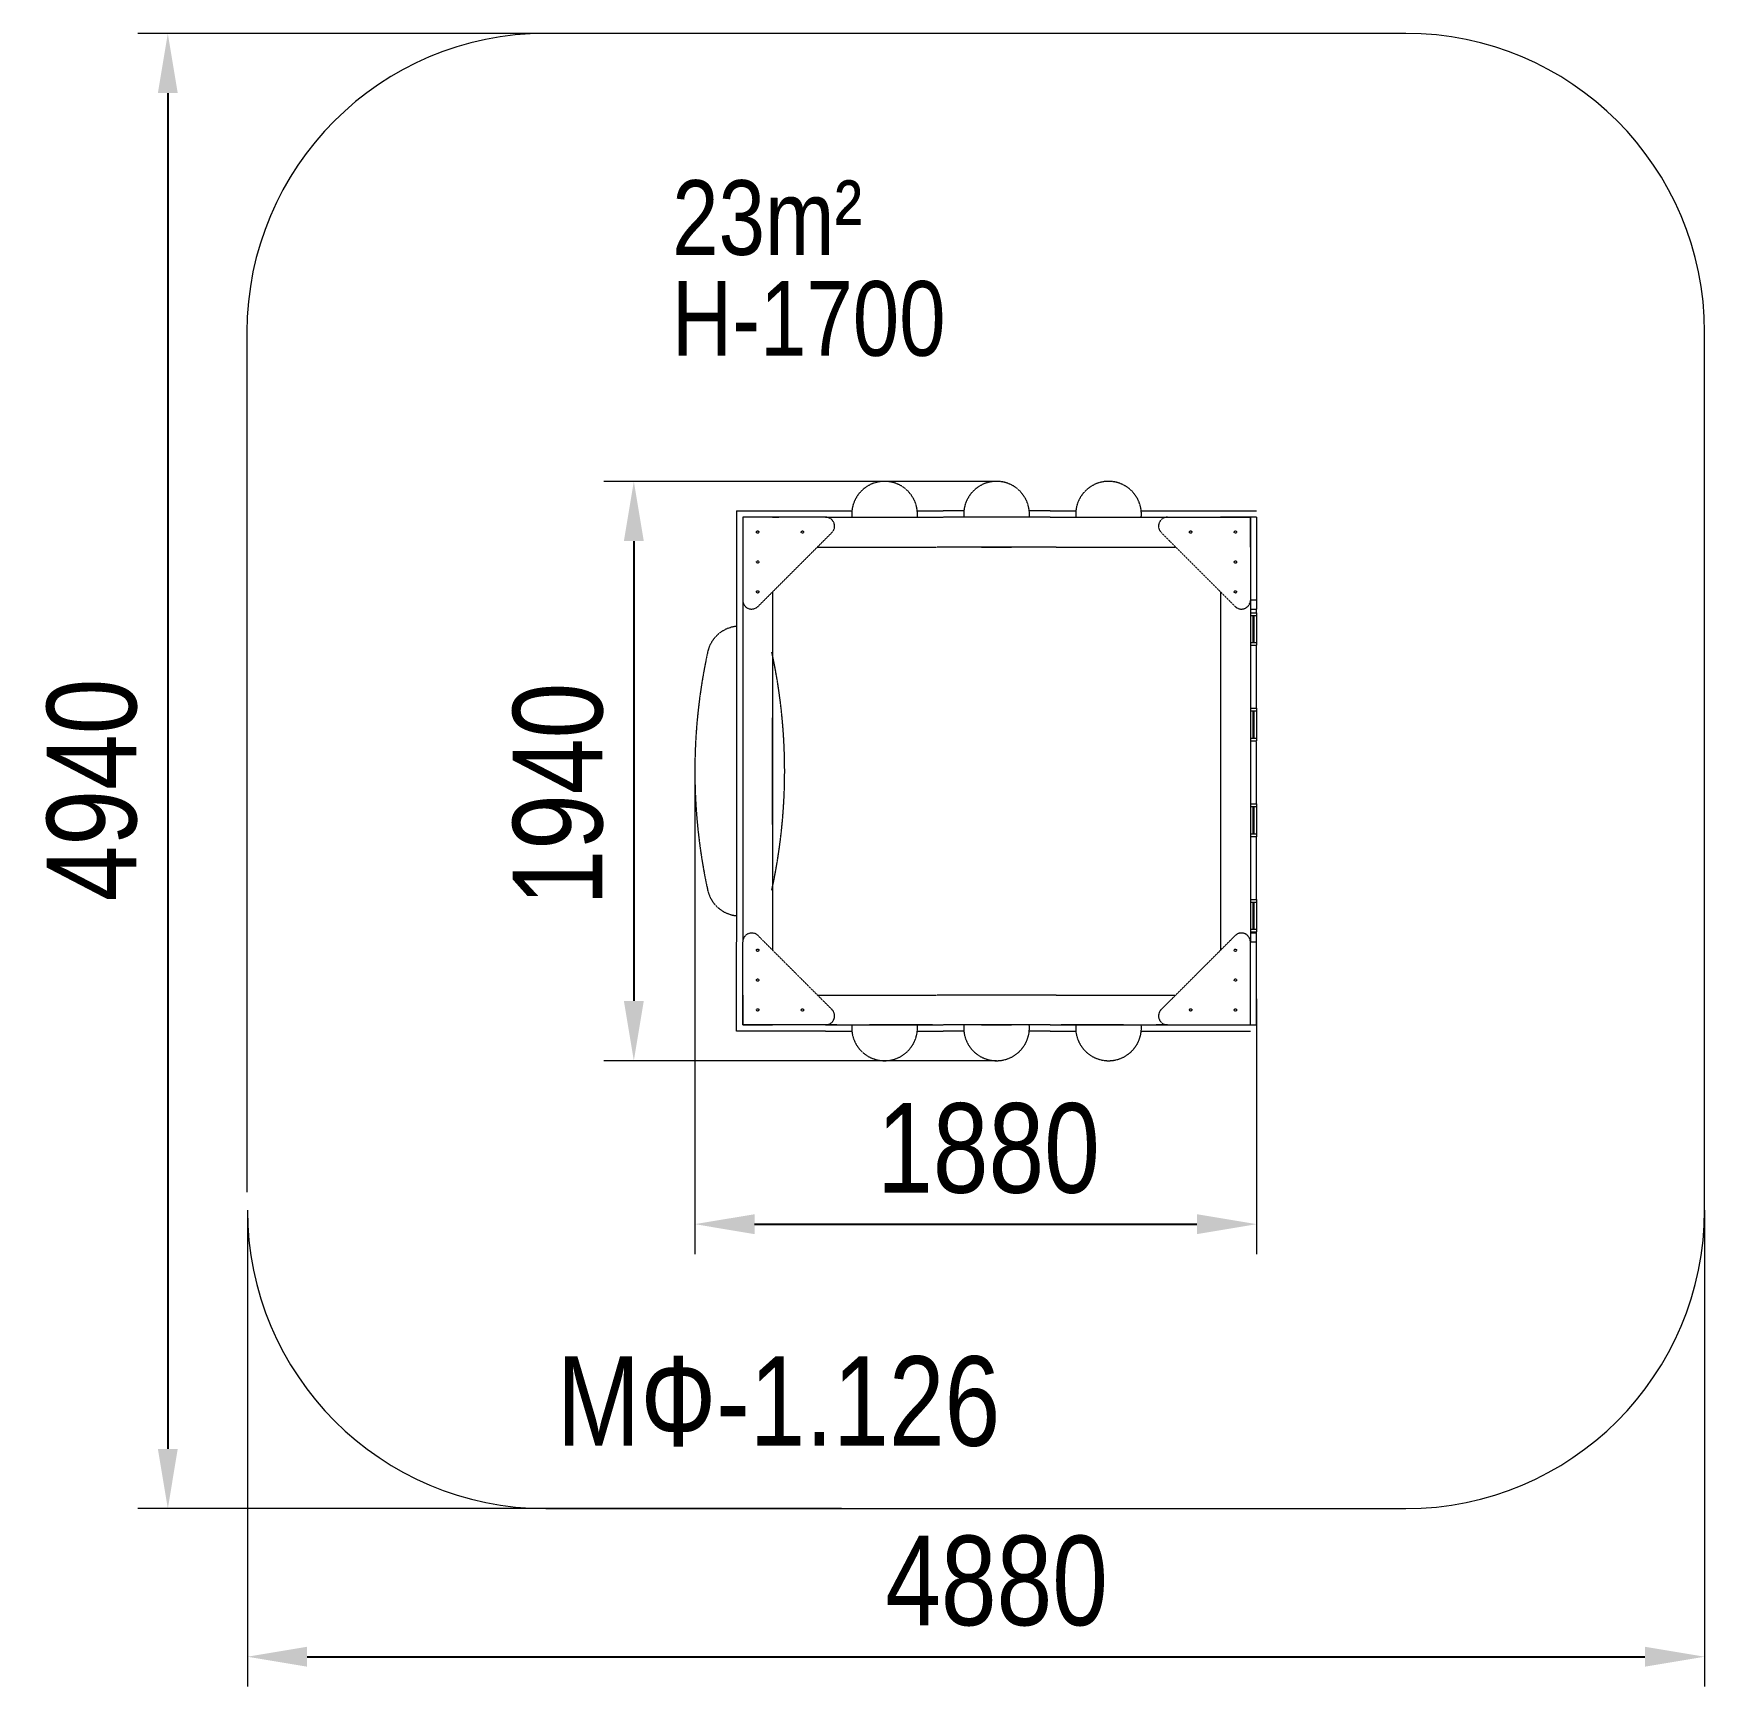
# Model space of a CAD drawing. Header units: millimetres. Extents: x -2911 to 2686, y -2869 to 2667.
import ezdxf

# ---------------------------------------------------------------- set-up
doc = ezdxf.new("R2010")
doc.units = ezdxf.units.MM
doc.linetypes.add('HIDDEN', pattern=[1.905, 1.27, -0.635])
for name, color, linetype in [('DIKOM_АРТИКУЛ', 7, 'Continuous'), ('DIKOM_ЗОНА', 90, 'Continuous'), ('DIKOM_ОБЪЕКТ', 7, 'Continuous'), ('DIKOM_РАЗМЕР_ЗОНА', 7, 'Continuous'), ('DIKOM_РАЗМЕР_ОБЪЕКТА', 7, 'Continuous')]:
    doc.layers.add(name, color=color, linetype=linetype)
doc.styles.add('style1', font='arialbd.ttf', dxfattribs={"width": 0.8})
doc.dimstyles.new('1-50', dxfattribs={"dimtxt": 300, "dimasz": 200, "dimexe": 100, "dimexo": 0, "dimgap": 100, "dimtad": 1, "dimtxsty": 'style1', "dimcen": 200, "dimclrd": 7, "dimclre": 7, "dimclrt": 7, "dimadec": 1, "dimazin": 2, "dimtfac": 1, "dimtmove": 0, "dimatfit": 2, "dimfxl": 0, "dimlwd": 25, "dimlwe": 18, "dimarcsym": 0})

# ---------------------------------------------------------------- blocks, each defined once
blk = doc.blocks.new('*D0')
at = {"layer": 'Defpoints', "color": 0, "transparency": 16777216}
for p in [(314.8, 1166.6), (-899.9, -773.4), (314.8, -773.4)]:
    blk.add_point(p, dxfattribs=at)
at = {"layer": 'DIKOM_РАЗМЕР_ОБЪЕКТА', "color": 7, "lineweight": 18, "transparency": 16777216}
for p, q in [((314.8, 1166.6), (-999.9, 1166.6)), ((314.8, -773.4), (-999.9, -773.4))]:
    blk.add_line(p, q, dxfattribs=at)
at = {"layer": 'DIKOM_РАЗМЕР_ОБЪЕКТА', "color": 7, "lineweight": 25, "transparency": 16777216}
blk.add_line((-899.9, 966.6), (-899.9, -573.4), dxfattribs=at)
at = {"layer": 'DIKOM_РАЗМЕР_ОБЪЕКТА', "color": 7, "transparency": 16777216}
for points in [[(-933.2, 966.6), (-866.5, 966.6), (-899.9, 1166.6)], [(-933.2, -573.4), (-866.5, -573.4), (-899.9, -773.4)]]:
    blk.add_solid(points, dxfattribs=at)
at = {"layer": 'DIKOM_РАЗМЕР_ОБЪЕКТА', "color": 7, "transparency": 16777216, "insert": (-1153, 119.3), "char_height": 300, "attachment_point": 5, "rotation": 90, "style": 'style1'}
blk.add_mtext('{\\fArial|b0|i0|c204|p34;1940}', dxfattribs=at)
blk = doc.blocks.new('*D1')
at = {"layer": 'Defpoints', "color": 0, "transparency": 16777216}
for p in [(-510.5, 2666.6), (-2460.5, -2273.4), (-204, -2273.4)]:
    blk.add_point(p, dxfattribs=at)
at = {"layer": 'DIKOM_РАЗМЕР_ЗОНА', "color": 7, "lineweight": 18, "transparency": 16777216}
for p, q in [((-510.5, 2666.6), (-2560.5, 2666.6)), ((-204, -2273.4), (-2560.5, -2273.4))]:
    blk.add_line(p, q, dxfattribs=at)
at = {"layer": 'DIKOM_РАЗМЕР_ЗОНА', "color": 7, "lineweight": 25, "transparency": 16777216}
blk.add_line((-2460.5, 2466.6), (-2460.5, -2073.4), dxfattribs=at)
at = {"layer": 'DIKOM_РАЗМЕР_ЗОНА', "color": 7, "transparency": 16777216}
for points in [[(-2493.8, 2466.6), (-2427.2, 2466.6), (-2460.5, 2666.6)], [(-2493.8, -2073.4), (-2427.2, -2073.4), (-2460.5, -2273.4)]]:
    blk.add_solid(points, dxfattribs=at)
at = {"layer": 'DIKOM_РАЗМЕР_ЗОНА', "color": 7, "transparency": 16777216, "insert": (-2713.7, 133.3), "char_height": 300, "attachment_point": 5, "rotation": 90, "style": 'style1'}
blk.add_mtext('{\\fArial|b0|i0|c204|p34;4940}', dxfattribs=at)
blk = doc.blocks.new('*D2')
at = {"layer": 'Defpoints', "color": 0, "transparency": 16777216}
for p in [(-695.6, 196.6), (1185.8, -565.7), (1185.8, -1320.7)]:
    blk.add_point(p, dxfattribs=at)
at = {"layer": 'DIKOM_РАЗМЕР_ОБЪЕКТА', "color": 7, "lineweight": 18, "transparency": 16777216}
for p, q in [((-695.6, 196.6), (-695.6, -1420.7)), ((1185.8, -565.7), (1185.8, -1420.7))]:
    blk.add_line(p, q, dxfattribs=at)
at = {"layer": 'DIKOM_РАЗМЕР_ОБЪЕКТА', "color": 7, "lineweight": 25, "transparency": 16777216}
blk.add_line((-495.6, -1320.7), (985.8, -1320.7), dxfattribs=at)
at = {"layer": 'DIKOM_РАЗМЕР_ОБЪЕКТА', "color": 7, "transparency": 16777216}
for points in [[(-495.6, -1287.4), (-495.6, -1354.1), (-695.6, -1320.7)], [(985.8, -1287.4), (985.8, -1354.1), (1185.8, -1320.7)]]:
    blk.add_solid(points, dxfattribs=at)
at = {"layer": 'DIKOM_РАЗМЕР_ОБЪЕКТА', "color": 7, "transparency": 16777216, "insert": (287.8, -1067.6), "char_height": 300, "attachment_point": 5, "style": 'style1'}
blk.add_mtext('{\\fArial|b0|i0|c204|p34;1880}', dxfattribs=at)
blk = doc.blocks.new('*D3')
at = {"layer": 'Defpoints', "color": 0, "transparency": 16777216}
for p in [(-2194.1, -1273.4), (2685.8, -1273.4), (2685.8, -2769.2)]:
    blk.add_point(p, dxfattribs=at)
at = {"layer": 'DIKOM_РАЗМЕР_ЗОНА', "color": 7, "lineweight": 18, "transparency": 16777216}
for p, q in [((-2194.1, -1273.4), (-2194.1, -2869.2)), ((2685.8, -1273.4), (2685.8, -2869.2))]:
    blk.add_line(p, q, dxfattribs=at)
at = {"layer": 'DIKOM_РАЗМЕР_ЗОНА', "color": 7, "lineweight": 25, "transparency": 16777216}
blk.add_line((-1994.1, -2769.2), (2485.8, -2769.2), dxfattribs=at)
at = {"layer": 'DIKOM_РАЗМЕР_ЗОНА', "color": 7, "transparency": 16777216}
for points in [[(-1994.1, -2735.8), (-1994.1, -2802.5), (-2194.1, -2769.2)], [(2485.8, -2735.8), (2485.8, -2802.5), (2685.8, -2769.2)]]:
    blk.add_solid(points, dxfattribs=at)
at = {"layer": 'DIKOM_РАЗМЕР_ЗОНА', "color": 7, "transparency": 16777216, "insert": (314.8, -2516), "char_height": 300, "attachment_point": 5, "style": 'style1'}
blk.add_mtext('{\\fArial|b0|i0|c204|p34;4880}', dxfattribs=at)

msp = doc.modelspace()

# ---------------------------------------------------------------- linework, layer by layer
at = {"layer": 'DIKOM_ЗОНА', "color": 3, "lineweight": 15}
msp.add_lwpolyline([(-2194.08, -1273.366, 0.41421356), (-1194.08, -2273.366), (1685.837, -2273.366, 0.41421356), (2685.837, -1273.366), (2685.837, 1666.634, 0.41421356), (1685.837, 2666.634), (-1195.58, 2666.634, 0.41421356), (-2195.58, 1666.634), (-2195.58, -1213.366)], format="xyb", dxfattribs=at)
at = {"layer": 'DIKOM_ОБЪЕКТ', "color": 7, "linetype": 'HIDDEN', "lineweight": 15}
for p, q in [((-556.163, 1067.634), (-556.163, 769.06)), ((-556.163, 1067.634), (-169.612, 1067.634)), ((49.286, 1067.634), (135.548, 1067.634)), ((205.388, 1067.634), (135.548, 1067.634)), ((494.126, 1067.634), (424.286, 1067.634)), ((494.126, 1067.634), (580.388, 1067.634)), ((799.286, 1067.634), (887.263, 1067.634)), ((887.263, 1067.634), (1185.837, 1067.634)), ((-535.163, 1046.634), (-535.163, 769.06)), ((-257.589, 1046.634), (-535.163, 1046.634)), ((-435.163, 1046.634), (-535.163, 1046.634)), ((-535.163, 1046.634), (-535.163, 946.634)), ((-435.163, 1046.634), (-535.163, 1046.634)), ((-535.163, 1046.634), (-535.163, 946.634)), ((-435.163, 1046.634), (-414.163, 1046.634)), ((-257.589, 1046.634), (135.548, 1046.634)), ((494.126, 1046.634), (135.548, 1046.634)), ((364.837, 1046.634), (264.837, 1046.634)), ((494.126, 1046.634), (887.263, 1046.634)), ((887.263, 1046.634), (1164.837, 1046.634)), ((1164.837, 1046.634), (1064.837, 1046.634)), ((1164.837, 1046.634), (1164.837, 769.06)), ((1164.837, 946.634), (1164.837, 1046.634)), ((1185.837, 1046.634), (1164.837, 1046.634)), ((1164.837, 1046.634), (1164.837, 769.06)), ((1164.837, 946.634), (1164.837, 1046.634)), ((1185.837, 1046.634), (1185.837, 769.06)), ((-483.95, 747.847), (-236.376, 995.42)), ((1113.624, 747.847), (866.05, 995.42)), ((-285.163, 946.634), (114.837, 946.634)), ((514.837, 946.634), (114.837, 946.634)), ((264.837, 946.634), (364.837, 946.634)), ((514.837, 946.634), (914.837, 946.634)), ((-435.163, 796.634), (-435.163, -403.366)), ((1064.837, 796.634), (1064.837, -403.366)), ((-556.163, 769.06), (-556.163, -375.793)), ((-535.163, 769.06), (-535.163, -375.793)), ((-435.163, 769.06), (-435.163, 375.923)), ((1164.837, 769.06), (1164.837, -375.793)), ((1185.837, 769.06), (1164.837, 769.06)), ((1164.837, 769.06), (1164.837, -375.793)), ((1164.837, 739.06), (1185.837, 739.06)), ((1185.837, 769.06), (1185.837, 739.06)), ((1185.837, 726.634), (1185.837, 739.06)), ((1164.837, 726.634), (1185.837, 726.634)), ((1185.837, 716.634), (1164.837, 716.634)), ((1172.837, 716.634), (1172.837, 626.634)), ((1177.837, 626.634), (1177.837, 716.634)), ((1185.837, 726.634), (1185.837, 716.634)), ((1185.837, 716.634), (1185.837, 626.634)), ((1164.837, 626.634), (1185.837, 626.634)), ((1185.837, 616.634), (1164.837, 616.634)), ((1185.837, 626.634), (1185.837, 616.634)), ((1185.837, 406.634), (1185.837, 616.634)), ((1164.837, 406.634), (1185.837, 406.634)), ((1185.837, 396.634), (1164.837, 396.634)), ((1172.837, 396.634), (1172.837, 306.634)), ((1177.837, 306.634), (1177.837, 396.634)), ((1185.837, 406.634), (1185.837, 396.634)), ((1185.837, 396.634), (1185.837, 306.634)), ((-435.163, 17.344), (-435.163, 375.923)), ((1164.837, 306.634), (1185.837, 306.634)), ((1185.837, 296.634), (1164.837, 296.634)), ((1185.837, 306.634), (1185.837, 296.634)), ((1185.837, 86.634), (1185.837, 296.634)), ((-535.163, 246.634), (-535.163, 146.634)), ((-435.163, 146.634), (-435.163, 246.634)), ((1164.837, 86.634), (1185.837, 86.634)), ((1185.837, 76.634), (1164.837, 76.634)), ((1172.837, 76.634), (1172.837, -13.366)), ((1177.837, -13.366), (1177.837, 76.634)), ((1185.837, 86.634), (1185.837, 76.634)), ((1185.837, 76.634), (1185.837, -13.366)), ((-435.163, 17.344), (-435.163, -375.793)), ((1164.837, -13.366), (1185.837, -13.366)), ((1185.837, -23.366), (1164.837, -23.366)), ((1185.837, -13.366), (1185.837, -23.366)), ((1185.837, -233.366), (1185.837, -23.366)), ((1164.837, -233.366), (1185.837, -233.366)), ((1185.837, -243.366), (1164.837, -243.366)), ((1172.837, -243.366), (1172.837, -333.366)), ((1177.837, -333.366), (1177.837, -243.366)), ((1185.837, -233.366), (1185.837, -243.366)), ((1185.837, -243.366), (1185.837, -333.366)), ((1164.837, -333.366), (1185.837, -333.366)), ((1185.837, -333.366), (1185.837, -343.366)), ((-556.163, -674.366), (-556.163, -375.793)), ((-535.163, -653.366), (-535.163, -375.793)), ((-483.95, -354.58), (-236.376, -602.153)), ((-435.163, -375.793), (-435.163, -403.366)), ((1113.624, -354.58), (866.05, -602.153)), ((1185.837, -343.366), (1164.837, -343.366)), ((1185.837, -345.793), (1164.837, -345.793)), ((1164.837, -653.366), (1164.837, -375.793)), ((1164.837, -375.793), (1185.837, -375.793)), ((1164.837, -653.366), (1164.837, -375.793)), ((1185.837, -345.793), (1185.837, -343.366)), ((1185.837, -375.793), (1185.837, -345.793)), ((1185.837, -653.366), (1185.837, -375.793)), ((-535.163, -553.366), (-535.163, -653.366)), ((-535.163, -553.366), (-535.163, -653.367)), ((-285.163, -553.366), (114.837, -553.366)), ((514.837, -553.366), (114.837, -553.366)), ((364.837, -553.366), (264.837, -553.366)), ((514.837, -553.366), (914.837, -553.366)), ((1164.837, -653.366), (1164.837, -553.366)), ((1164.837, -653.366), (1164.837, -553.366)), ((-257.589, -653.366), (-535.163, -653.366)), ((-535.163, -653.366), (-435.163, -653.366)), ((-535.163, -653.367), (-435.163, -653.367)), ((-414.163, -653.367), (-435.163, -653.367)), ((-220.163, -653.366), (-257.589, -653.366)), ((-257.589, -653.366), (135.548, -653.366)), ((99.837, -653.366), (-110.163, -653.366)), ((494.126, -653.366), (135.548, -653.366)), ((264.837, -653.366), (364.837, -653.366)), ((494.126, -653.366), (887.263, -653.366)), ((739.837, -653.366), (529.837, -653.366)), ((887.263, -653.366), (849.837, -653.366)), ((887.263, -653.366), (1164.837, -653.366)), ((1064.837, -653.366), (1164.837, -653.366)), ((1164.837, -653.366), (1185.837, -653.366)), ((-257.589, -674.366), (-556.163, -674.366)), ((-257.589, -674.366), (-169.612, -674.366)), ((49.286, -674.366), (135.548, -674.366)), ((205.388, -674.366), (135.548, -674.366)), ((494.126, -674.366), (424.286, -674.366)), ((494.126, -674.366), (580.388, -674.366)), ((799.286, -674.366), (887.263, -674.366)), ((887.263, -674.366), (1164.837, -674.366))]:
    msp.add_line(p, q, dxfattribs=at)
for centre in [(-485.163, 996.634), (-485.163, 996.634), (-335.163, 996.634), (964.837, 996.634), (1114.837, 996.634), (-485.163, 896.634), (1114.837, 896.634), (-485.163, 796.634), (1114.837, 796.634), (-485.163, -403.366), (1114.837, -403.366), (-485.163, -503.366), (1114.837, -503.366), (-485.163, -603.366), (-485.163, -603.366), (-335.163, -603.366), (964.837, -603.366), (1114.837, -603.366)]:
    msp.add_circle(centre, 4, dxfattribs=at)
for centre, radius, start, end in [((-60.163, 1056.634), 110, 354.784129, 185.215871), ((314.837, 1056.634), 110, 354.784129, 185.215871), ((689.837, 1056.634), 110, 354.784129, 185.215871), ((-257.589, 1016.634), 30, 315, 90), ((887.263, 1016.634), 30, 90, 225), ((-505.163, 769.06), 30, 180, 315), ((1134.837, 769.06), 30, 225, 0), ((-545.163, 571.634), 110, 95.739177, 167.697082), ((1174.322, 196.634), 1869.901, 167.697082, 192.302918), ((-2264.648, 196.634), 1869.901, 347.697082, 12.302918), ((-545.163, -178.366), 110, 192.302918, 264.260823), ((-505.163, -375.793), 30, 45, 180), ((1134.837, -375.793), 30, 0, 135), ((-257.589, -623.366), 30, 270, 45), ((887.263, -623.366), 30, 135, 270), ((-60.163, -663.366), 110, 174.784066, 5.215934), ((314.837, -663.366), 110, 174.784066, 5.215934), ((689.837, -663.366), 110, 174.784066, 5.215934)]:
    msp.add_arc(centre, radius, start, end, dxfattribs=at)

# ---------------------------------------------------------------- texts
at = {"layer": 'DIKOM_АРТИКУЛ', "insert": (-1157.591, -1762.995), "char_height": 300, "attachment_point": 1, "style": 'style1'}
msp.add_mtext_dynamic_manual_height_columns('{\\fArial|b0|i0|c204|p34;МФ-1.126}', width=1644.36136, gutter_width=20, heights=[0], dxfattribs=at)
at = {"layer": 'DIKOM_РАЗМЕР_ОБЪЕКТА', "insert": (-771.365, 2175.007), "char_height": 250, "attachment_point": 1, "style": 'style1'}
msp.add_mtext_dynamic_manual_height_columns('{\\fArial|b0|i0|c204|p34;23m²}', width=812.45307, gutter_width=20, heights=[0], dxfattribs=at)
at = {"layer": 'DIKOM_РАЗМЕР_ОБЪЕКТА', "insert": (-772.149, 1837.177), "char_height": 250, "width": 993.41623, "attachment_point": 1, "style": 'style1'}
msp.add_mtext('{\\fArial|b0|i0|c204|p34;H-1700}', dxfattribs=at)

# ---------------------------------------------------------------- dimensions: what is measured, and where the dimension line sits
at = {"layer": 'DIKOM_РАЗМЕР_ЗОНА'}
dim = msp.add_linear_dim(base=(-2460.503, -2273.366), p1=(-510.527, 2666.634), p2=(-204.027, -2273.366), angle=90, text='{\\fArial|b0|i0|c204|p34;<>}', dimstyle='1-50', dxfattribs=at)
dim.commit()
dim.dimension.update_dxf_attribs({"geometry": '*D1', "text_midpoint": (-2460.503, 133.304), "dimtype": 160})
dim = msp.add_linear_dim(base=(2685.837, -2769.154), p1=(-2194.08, -1273.366), p2=(2685.837, -1273.366), text='{\\fArial|b0|i0|c204|p34;4880}', dimstyle='1-50', dxfattribs=at)
dim.commit()
dim.dimension.update_dxf_attribs({"geometry": '*D3', "text_midpoint": (314.8, -2769.154), "dimtype": 160})
at = {"layer": 'DIKOM_РАЗМЕР_ОБЪЕКТА'}
dim = msp.add_linear_dim(base=(-899.863, -773.366), p1=(314.837, 1166.634), p2=(314.837, -773.366), angle=90, text='{\\fArial|b0|i0|c204|p34;<>}', dimstyle='1-50', dxfattribs=at)
dim.commit()
dim.dimension.update_dxf_attribs({"geometry": '*D0', "text_midpoint": (-899.863, 119.304), "dimtype": 160})
dim = msp.add_linear_dim(base=(1185.837, -1320.734), p1=(-695.58, 196.634), p2=(1185.837, -565.696), text='{\\fArial|b0|i0|c204|p34;1880}', dimstyle='1-50', dxfattribs=at)
dim.commit()
dim.dimension.update_dxf_attribs({"geometry": '*D2', "text_midpoint": (287.8, -1320.734), "dimtype": 160})

doc.saveas('drawing.dxf')
